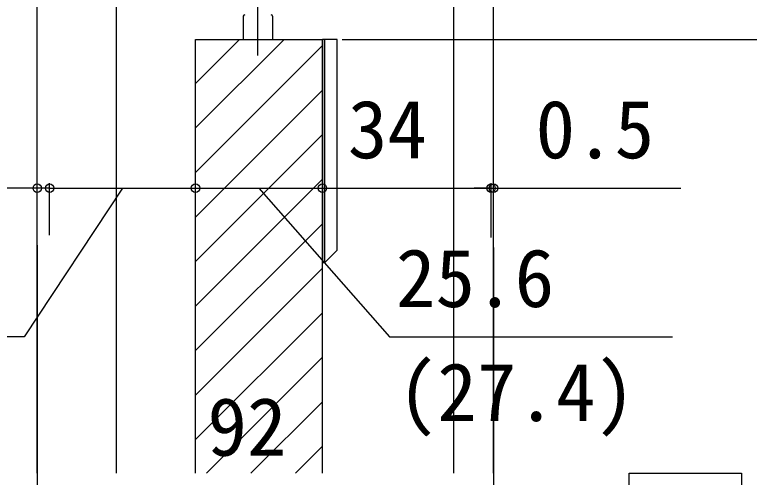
# Model space of a CAD drawing. Units: millimetres, scale not verified. Extents: x -700 to 700, y -1045 to 1039.
# Drawn here: x -554.6 to -406.4, y -137.1 to -43.7 of the extents above; entities that cross this region are included whole.
import ezdxf
from ezdxf.enums import TextEntityAlignment as Align

# ---------------------------------------------------------------- set-up
doc = ezdxf.new("R2010")
doc.units = ezdxf.units.MM
doc.header["$LTSCALE"] = 6
for name, color, linetype in [('0-2_USER1', 3, 'Continuous'), ('0-4_YKK_12', 2, 'Continuous'), ('0-5_YKK_13', 4, 'Continuous'), ('0-7_YKK_D', 6, 'Continuous')]:
    doc.layers.add(name, color=color, linetype=linetype)
doc.styles.add('ＭＳ ゴシック', font='')
doc.styles.get('ＭＳ ゴシック').set_extended_font_data('MS Gothic')

msp = doc.modelspace()

# ---------------------------------------------------------------- linework, layer by layer
at = {"layer": '0-2_USER1'}
msp.add_lwpolyline([(-430.672, -136.197), (-407.988, -136.197), (-407.988, -223.832), (-430.672, -223.832)], close=True, dxfattribs=at)
at = {"layer": '0-4_YKK_12'}
for p, q in [((-550, -136.229), (-550, -10.229)), ((-458, -136.229), (-458, -10.229)), ((-534, -136.229), (-534, -34.229)), ((-466, -136.229), (-466, -34.229)), ((-518.1, -48.729), (-492.5, -48.729)), ((-518.1, -136.229), (-518.1, -48.729)), ((-518.1, -57.614), (-509.215, -48.729)), ((-518.1, -66.594), (-500.235, -48.729)), ((-492.5, -136.229), (-492.5, -48.729)), ((-518.1, -75.575), (-492.5, -49.975)), ((-518.1, -84.555), (-492.5, -58.955)), ((-518.1, -93.535), (-492.5, -67.935)), ((-518.1, -102.515), (-492.5, -76.915)), ((-518.1, -111.496), (-492.5, -85.896)), ((-518.1, -120.476), (-492.5, -94.876)), ((-518.1, -129.456), (-492.5, -103.856)), ((-515.893, -136.229), (-492.5, -112.836)), ((-506.912, -136.229), (-492.5, -121.817)), ((-497.932, -136.229), (-492.5, -130.797))]:
    msp.add_line(p, q, dxfattribs=at)
at = {"layer": '0-5_YKK_13'}
for p, q in [((-505.5, -51.946), (-505.5, -13.592)), ((-508.45, -44.042), (-508.45, -48.729)), ((-502.55, -44.042), (-502.55, -48.729)), ((-492, -93.729), (-492, -48.729))]:
    msp.add_line(p, q, dxfattribs=at)
msp.add_lwpolyline([(-492.5, -93.729), (-492, -93.729), (-489.5, -91.229), (-489.5, -48.729), (-492.5, -48.729)], close=True, dxfattribs=at)
for centre, start, end in [((-508.15, -44.042), 90, 180), ((-502.85, -44.042), 0, 90)]:
    msp.add_arc(centre, 0.3, start, end, dxfattribs=at)
at = {"layer": '0-7_YKK_D'}
for p, q in [((-488.5, -48.729), (-376, -48.729)), ((-488.5, -48.729), (-376, -48.729)), ((-550, -88.197), (-550, -77.729)), ((-547.5, -88.197), (-547.5, -77.729)), ((-547.5, -88.197), (-547.5, -77.729)), ((-518.1, -88.672), (-518.1, -77.729)), ((-518.1, -88.672), (-518.1, -77.729)), ((-492.5, -88.377), (-492.5, -77.729)), ((-492.5, -88.377), (-492.5, -77.729)), ((-458.5, -88.672), (-458.5, -77.729)), ((-458.5, -88.672), (-458.5, -77.729)), ((-458, -88.672), (-458, -77.729)), ((-550, -78.729), (-587.436, -78.729)), ((-547.5, -78.729), (-550, -78.729)), ((-547.5, -78.729), (-518.1, -78.729)), ((-547.5, -78.729), (-544.1, -78.729)), ((-518.1, -78.729), (-492.5, -78.729)), ((-492.5, -78.729), (-458.5, -78.729)), ((-458.5, -78.729), (-461.9, -78.729)), ((-458.5, -78.729), (-458, -78.729)), ((-458, -78.729), (-420.2, -78.729)), ((-550, -90.197), (-550, -139.729)), ((-458, -90.672), (-458, -139.729))]:
    msp.add_line(p, q, dxfattribs=at)
for points in [[(-532.8, -78.729), (-552.623, -108.729), (-609.714, -108.729)], [(-505.3, -78.729), (-478.997, -108.729), (-421.906, -108.729)]]:
    msp.add_lwpolyline(points, dxfattribs=at)
for centre in [(-550, -78.729), (-547.5, -78.729), (-547.5, -78.729), (-518.1, -78.729), (-518.1, -78.729), (-492.5, -78.729), (-492.5, -78.729), (-458.5, -78.729), (-458.5, -78.729), (-458, -78.729)]:
    msp.add_circle(centre, 0.85, dxfattribs=at)

# ---------------------------------------------------------------- texts
at = {"layer": '0-7_YKK_D', "style": 'ＭＳ ゴシック'}
for s, p in [('34', (-487.364, -76.229)), ('0.5', (-449.518, -76.229)), ('25.6', (-477.679, -106.229)), ('(27.4)', (-477.315, -129.229)), ('92', (-515.682, -136.229))]:
    msp.add_text(s, height=11.73, dxfattribs=at).set_placement(p, align=Align.BOTTOM_LEFT)

doc.saveas('drawing.dxf')
